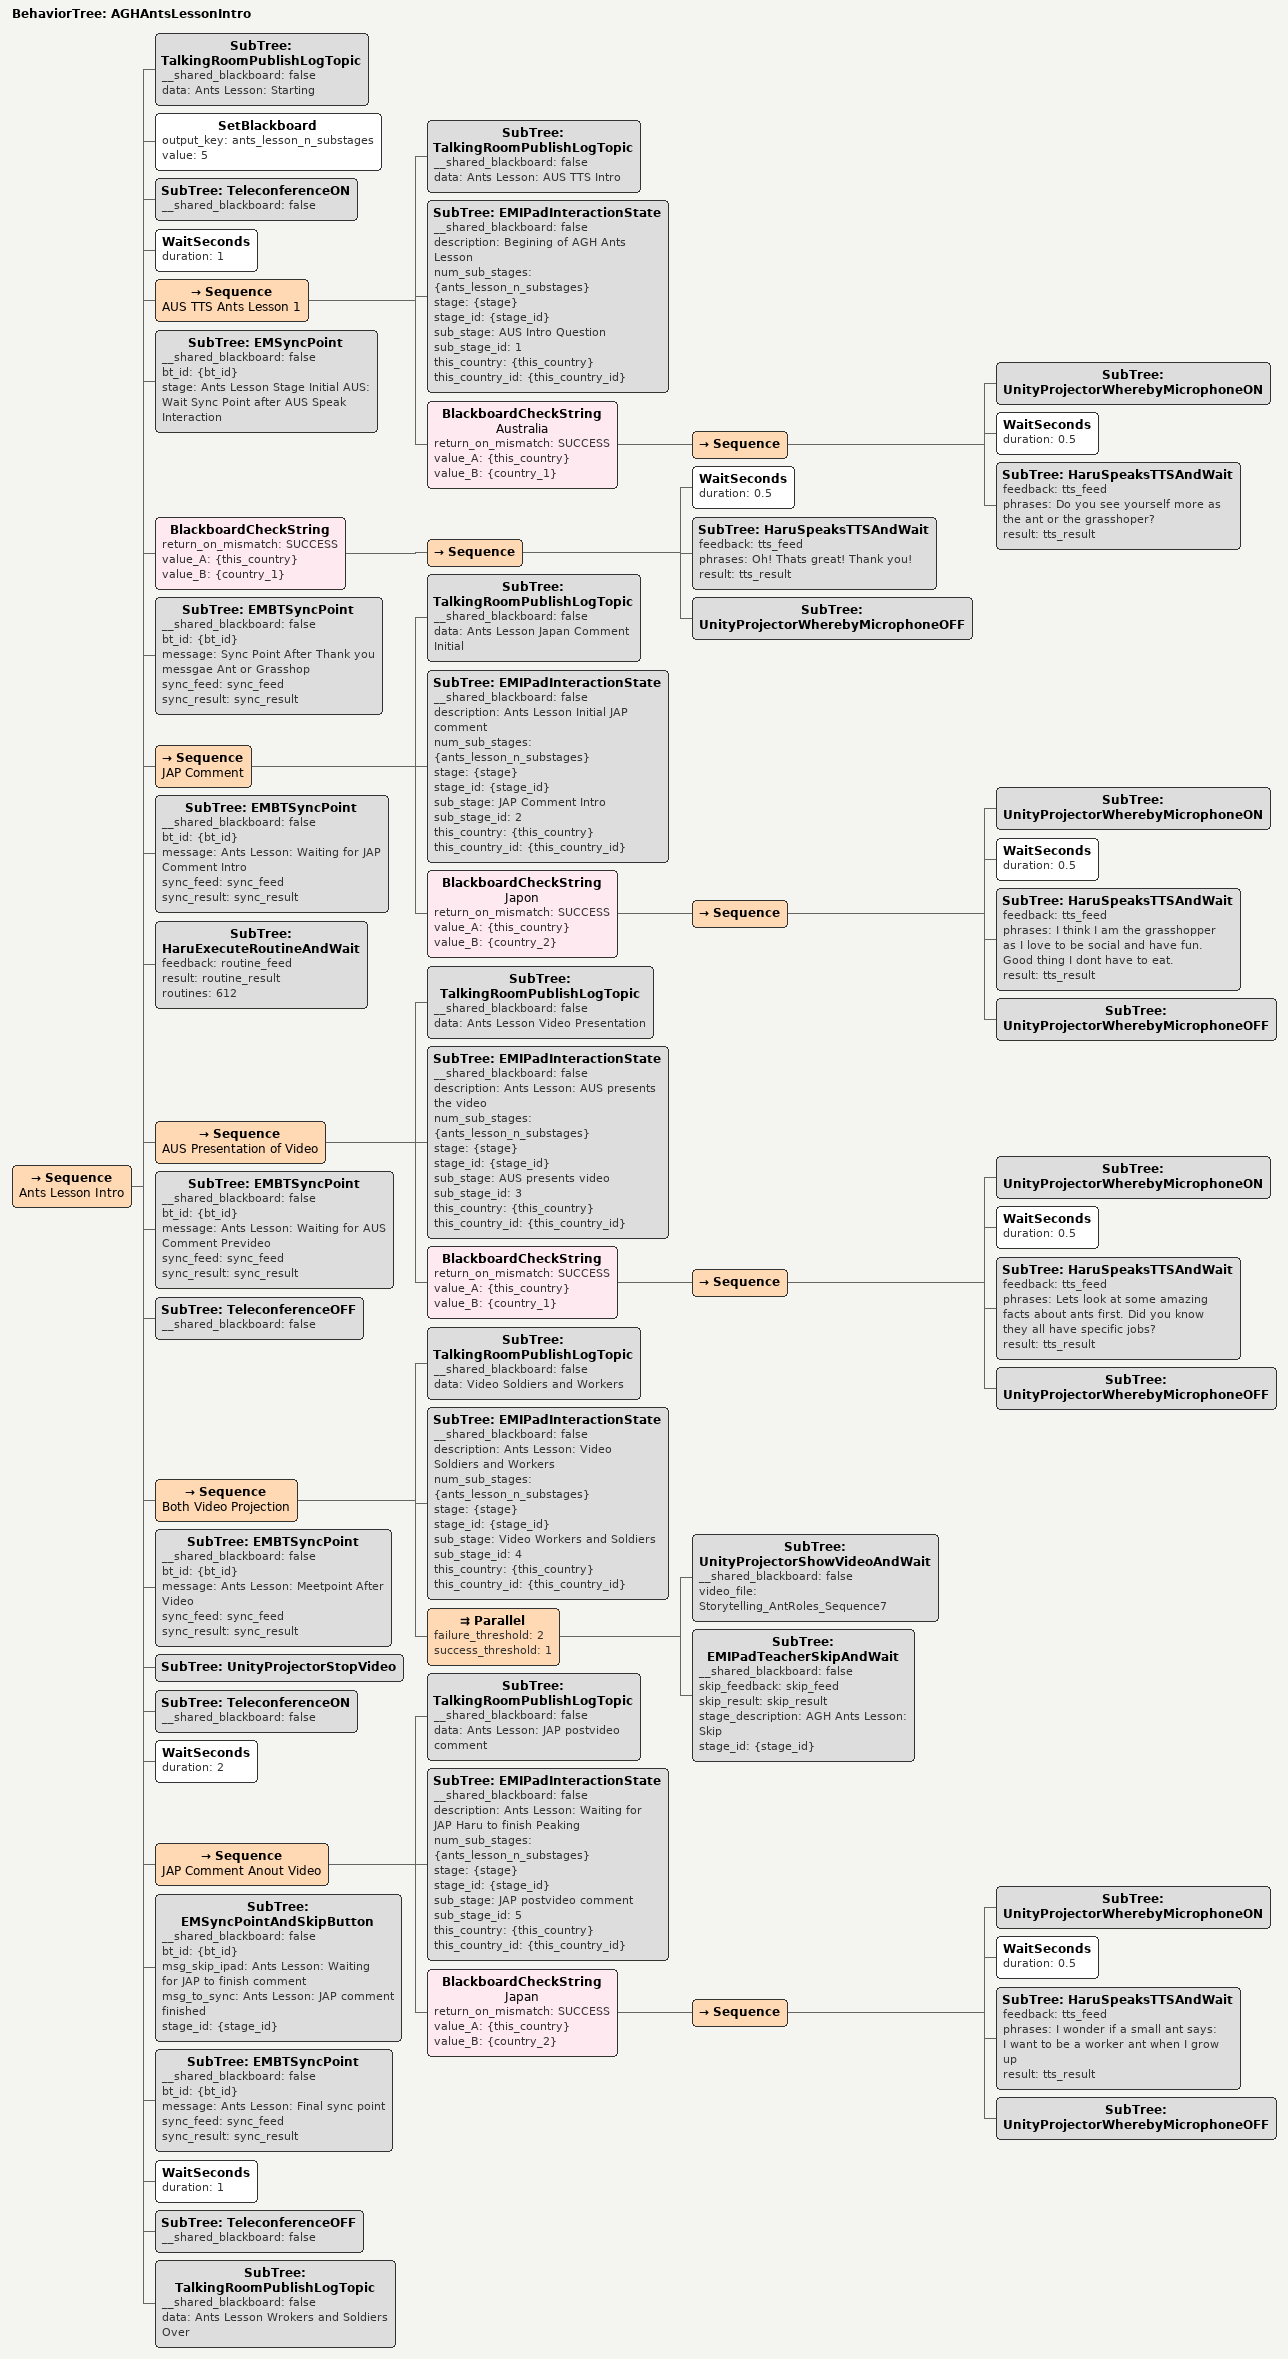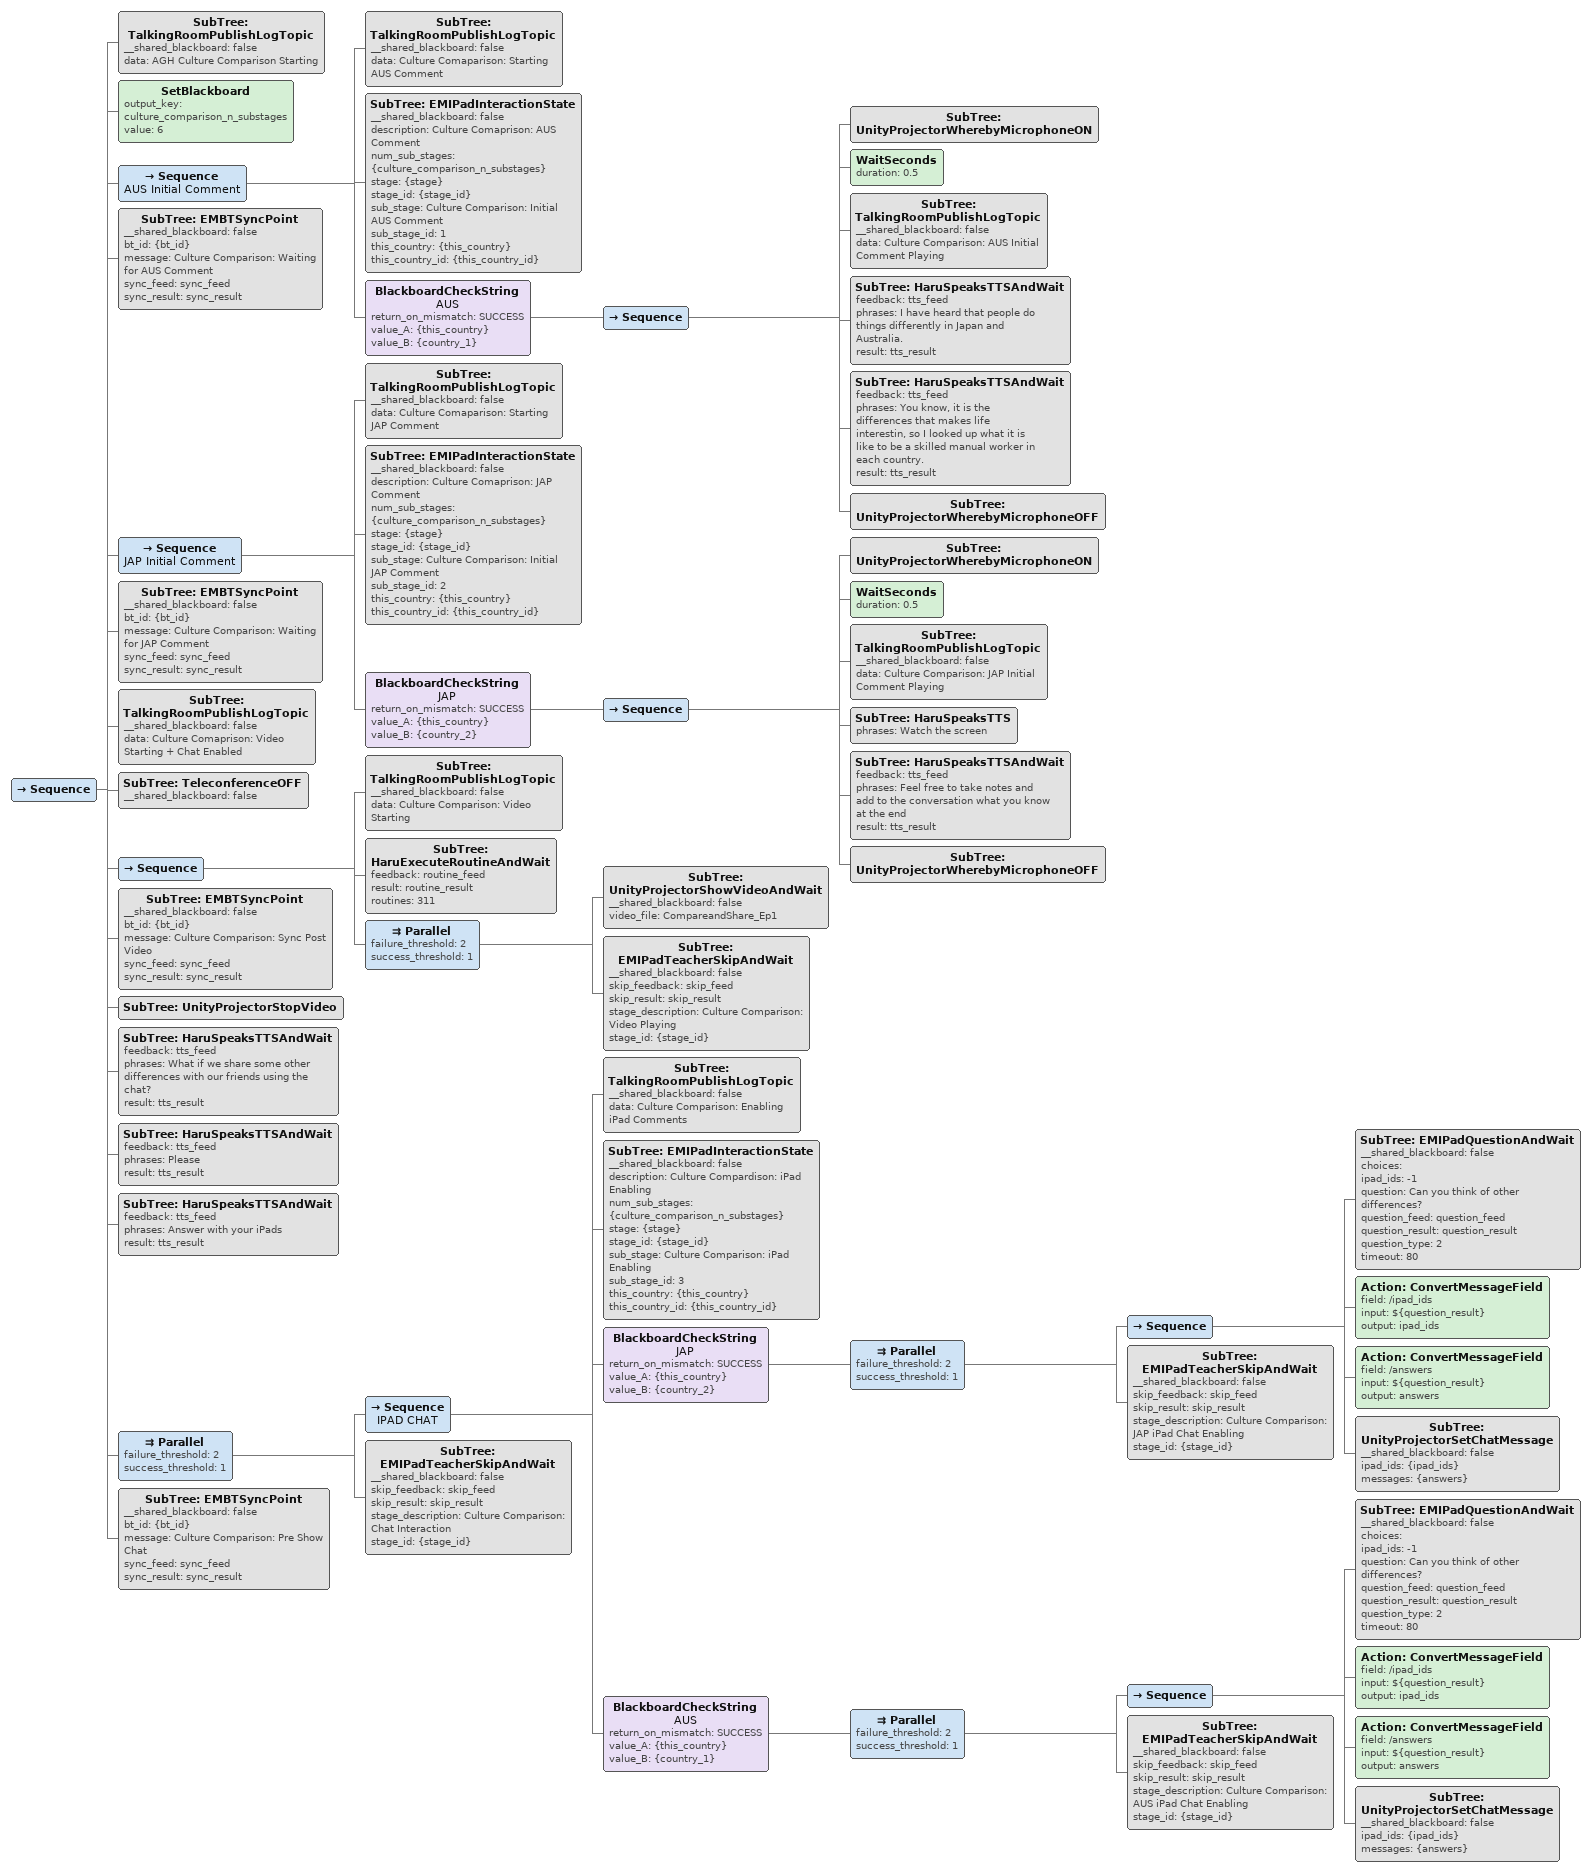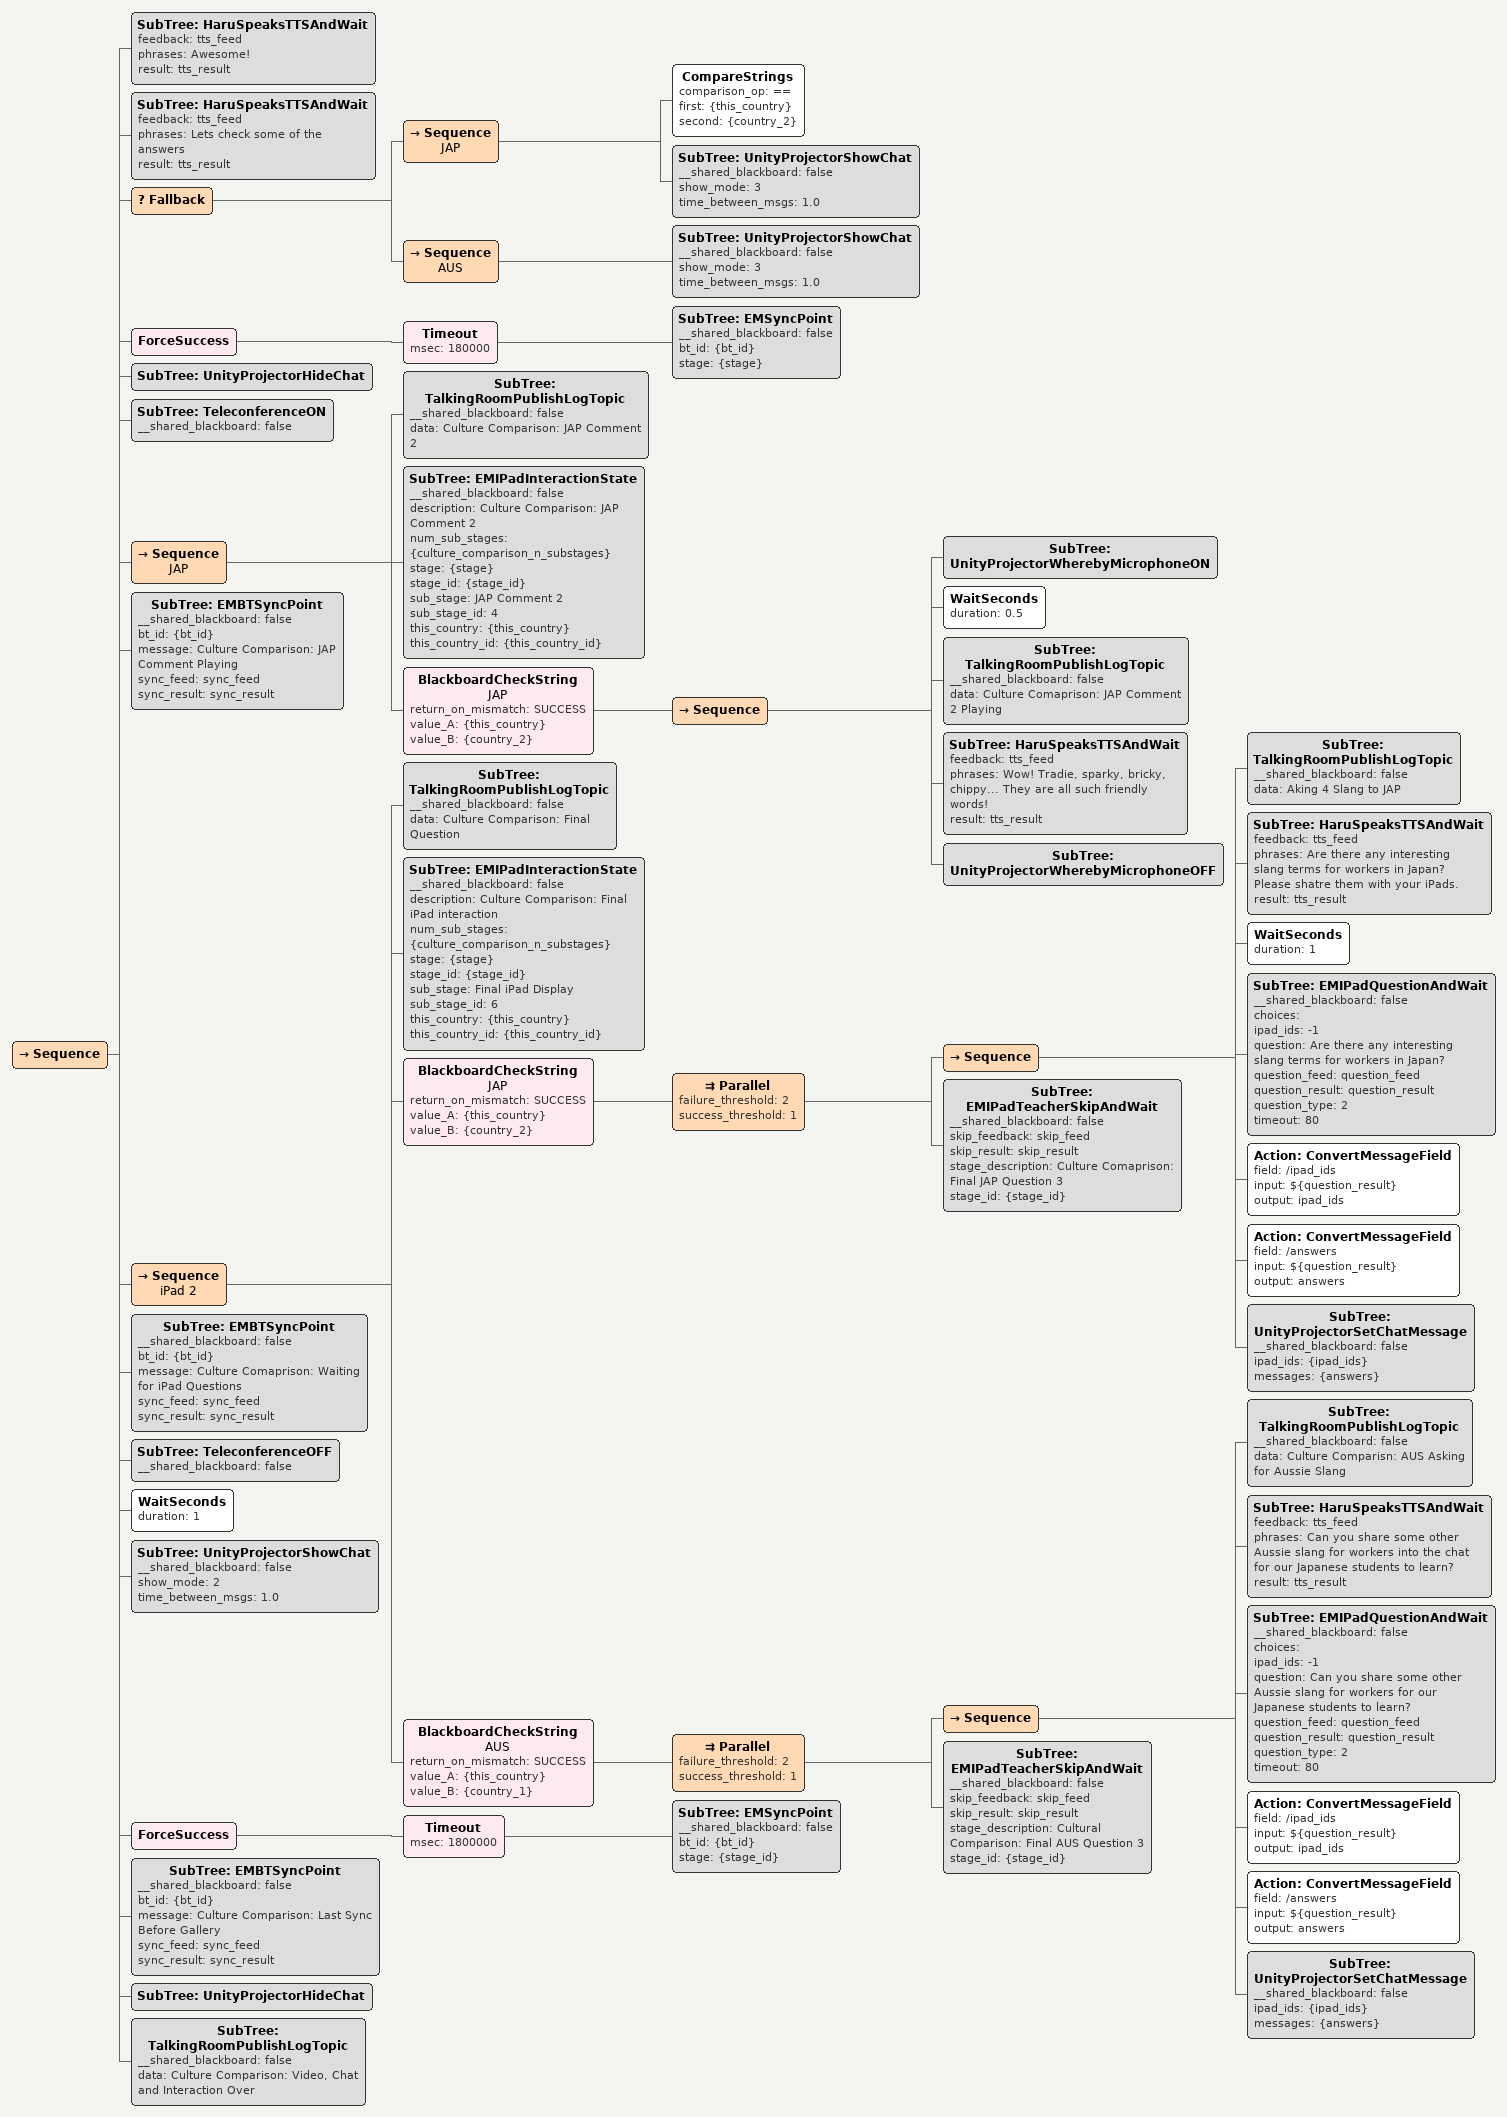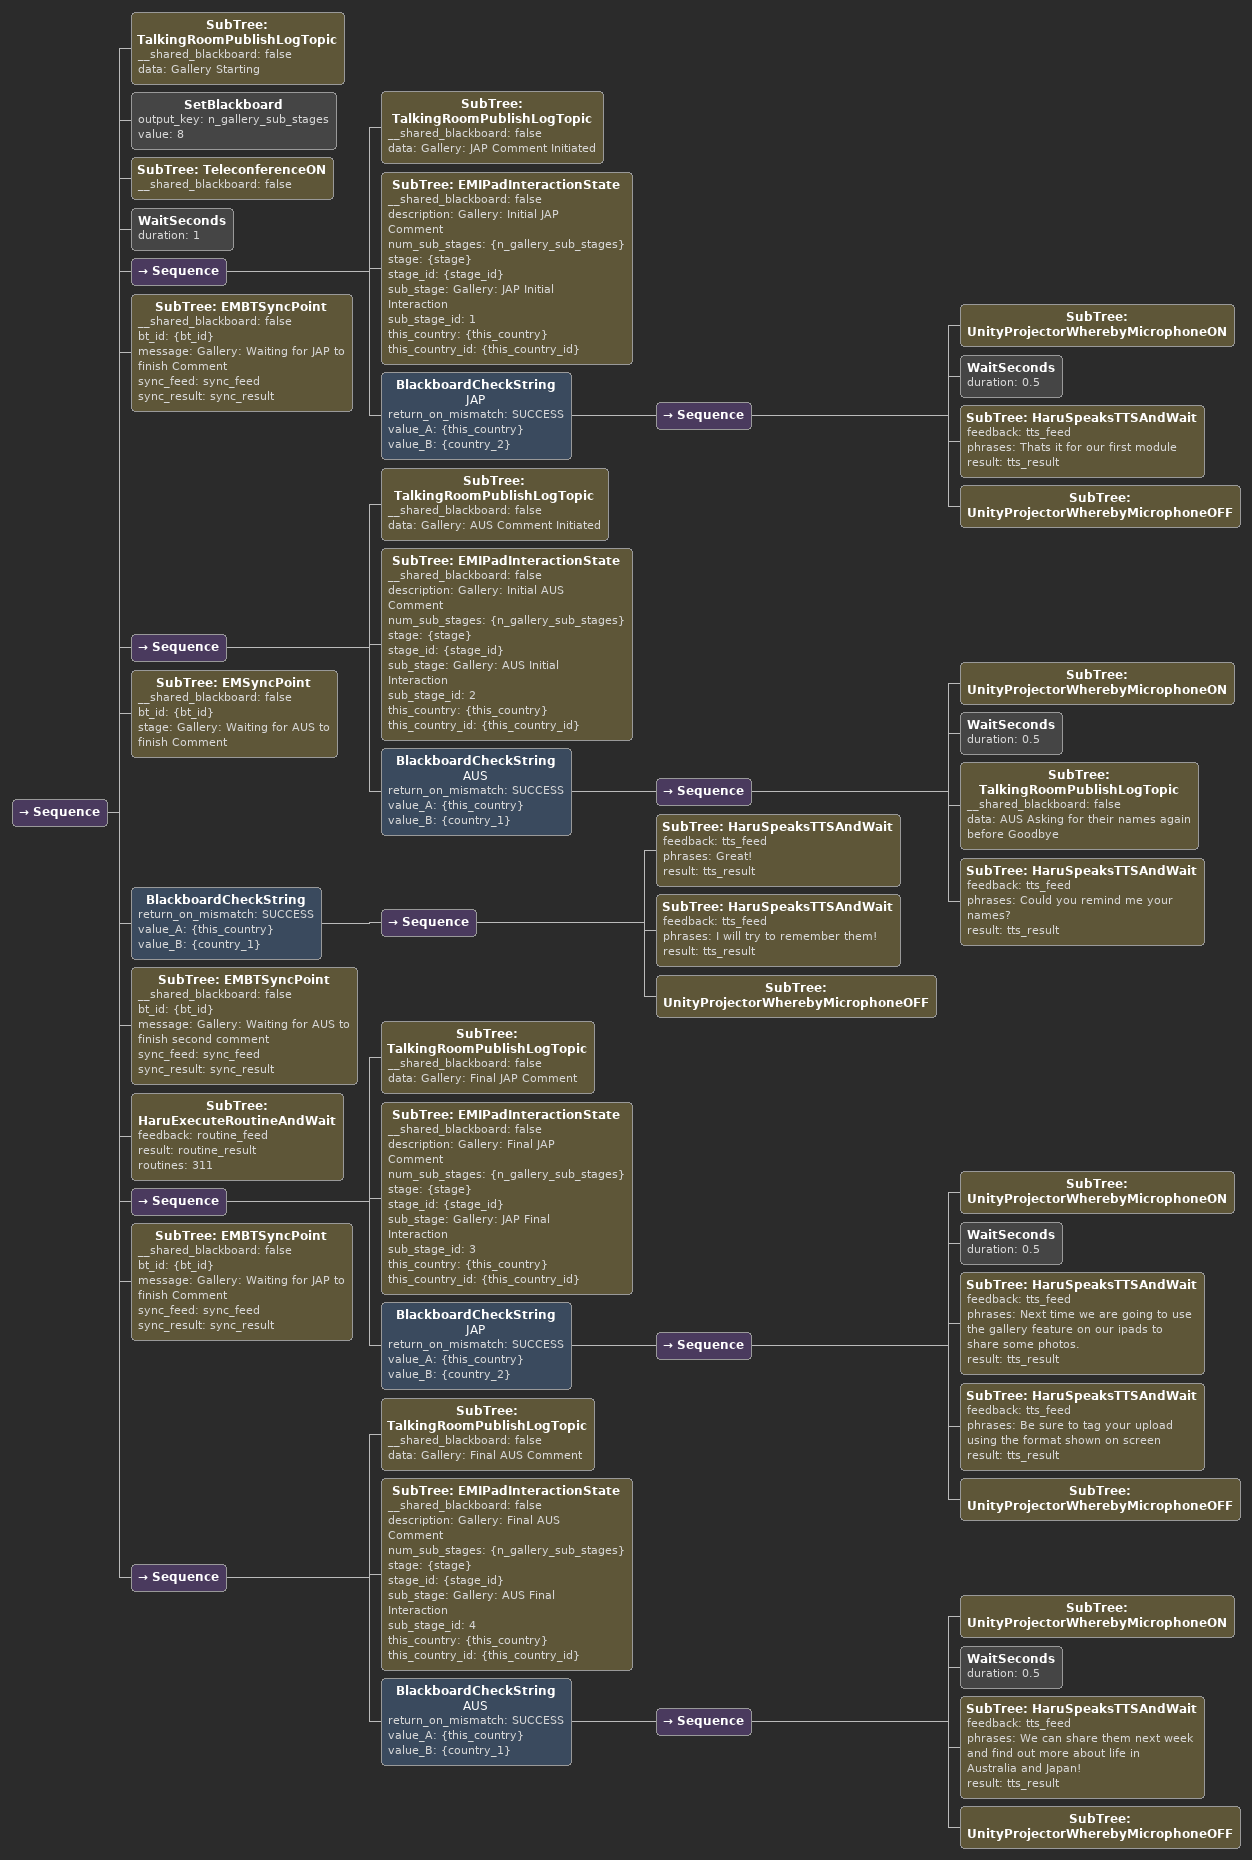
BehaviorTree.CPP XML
<BehaviorTree ID="AGHAntsLessonIntro">
        <Sequence name="Ants Lesson Intro">
            <SubTree ID="TalkingRoomPublishLogTopic" __shared_blackboard="false" data="Ants Lesson: Starting"/>
            <SetBlackboard output_key="ants_lesson_n_substages" value="5"/>
            <SubTree ID="TeleconferenceON" __shared_blackboard="false"/>
            <WaitSeconds duration="1"/>
            <Sequence name="AUS TTS Ants Lesson 1">
                <SubTree ID="TalkingRoomPublishLogTopic" __shared_blackboard="false" data="Ants Lesson: AUS TTS Intro"/>
                <SubTree ID="EMIPadInteractionState" __shared_blackboard="false" description="Begining of AGH Ants Lesson" num_sub_stages="{ants_lesson_n_substages}" stage="{stage}" stage_id="{stage_id}" sub_stage="AUS Intro Question" sub_stage_id="1" this_country="{this_country}" this_country_id="{this_country_id}"/>
                <BlackboardCheckString name="Australia" return_on_mismatch="SUCCESS" value_A="{this_country}" value_B="{country_1}">
                    <Sequence>
                        <SubTree ID="UnityProjectorWherebyMicrophoneON"/>
                        <WaitSeconds duration="0.5"/>
                        <SubTree ID="HaruSpeaksTTSAndWait" feedback="tts_feed" phrases="Do you see yourself more as the ant or the grasshoper? " result="tts_result"/>
                    </Sequence>
                </BlackboardCheckString>
            </Sequence>
            <SubTree ID="EMSyncPoint" __shared_blackboard="false" bt_id="{bt_id}" stage="Ants Lesson Stage Initial AUS: Wait Sync Point after AUS Speak Interaction"/>
            <BlackboardCheckString return_on_mismatch="SUCCESS" value_A="{this_country}" value_B="{country_1}">
                <Sequence>
                    <WaitSeconds duration="0.5"/>
                    <SubTree ID="HaruSpeaksTTSAndWait" feedback="tts_feed" phrases="Oh! Thats great! Thank you!" result="tts_result"/>
                    <SubTree ID="UnityProjectorWherebyMicrophoneOFF"/>
                </Sequence>
            </BlackboardCheckString>
            <SubTree ID="EMBTSyncPoint" __shared_blackboard="false" bt_id="{bt_id}" message="Sync Point After Thank you messgae Ant or Grasshop" sync_feed="sync_feed" sync_result="sync_result"/>
            <Sequence name="JAP Comment">
                <SubTree ID="TalkingRoomPublishLogTopic" __shared_blackboard="false" data="Ants Lesson Japan Comment Initial"/>
                <SubTree ID="EMIPadInteractionState" __shared_blackboard="false" description="Ants Lesson Initial JAP comment" num_sub_stages="{ants_lesson_n_substages}" stage="{stage}" stage_id="{stage_id}" sub_stage="JAP Comment Intro" sub_stage_id="2" this_country="{this_country}" this_country_id="{this_country_id}"/>
                <BlackboardCheckString name="Japon" return_on_mismatch="SUCCESS" value_A="{this_country}" value_B="{country_2}">
                    <Sequence>
                        <SubTree ID="UnityProjectorWherebyMicrophoneON"/>
                        <WaitSeconds duration="0.5"/>
                        <SubTree ID="HaruSpeaksTTSAndWait" feedback="tts_feed" phrases="I think I am the grasshopper
as I love to be social and
have fun. Good thing I dont
have to eat." result="tts_result"/>
                        <SubTree ID="UnityProjectorWherebyMicrophoneOFF"/>
                    </Sequence>
                </BlackboardCheckString>
            </Sequence>
            <SubTree ID="EMBTSyncPoint" __shared_blackboard="false" bt_id="{bt_id}" message="Ants Lesson: Waiting for JAP Comment Intro" sync_feed="sync_feed" sync_result="sync_result"/>
            <SubTree ID="HaruExecuteRoutineAndWait" feedback="routine_feed" result="routine_result" routines="612"/>
            <Sequence name="AUS Presentation of Video">
                <SubTree ID="TalkingRoomPublishLogTopic" __shared_blackboard="false" data="Ants Lesson Video Presentation"/>
                <SubTree ID="EMIPadInteractionState" __shared_blackboard="false" description="Ants Lesson: AUS presents the video" num_sub_stages="{ants_lesson_n_substages}" stage="{stage}" stage_id="{stage_id}" sub_stage="AUS presents video" sub_stage_id="3" this_country="{this_country}" this_country_id="{this_country_id}"/>
                <BlackboardCheckString return_on_mismatch="SUCCESS" value_A="{this_country}" value_B="{country_1}">
                    <Sequence>
                        <SubTree ID="UnityProjectorWherebyMicrophoneON"/>
                        <WaitSeconds duration="0.5"/>
                        <SubTree ID="HaruSpeaksTTSAndWait" feedback="tts_feed" phrases="Lets look at some amazing
facts about ants first. Did
you know they all have
specific jobs?" result="tts_result"/>
                        <SubTree ID="UnityProjectorWherebyMicrophoneOFF"/>
                    </Sequence>
                </BlackboardCheckString>
            </Sequence>
            <SubTree ID="EMBTSyncPoint" __shared_blackboard="false" bt_id="{bt_id}" message="Ants Lesson: Waiting for AUS Comment Prevideo" sync_feed="sync_feed" sync_result="sync_result"/>
            <SubTree ID="TeleconferenceOFF" __shared_blackboard="false"/>
            <Sequence name="Both Video Projection">
                <SubTree ID="TalkingRoomPublishLogTopic" __shared_blackboard="false" data="Video Soldiers and Workers"/>
                <SubTree ID="EMIPadInteractionState" __shared_blackboard="false" description="Ants Lesson: Video Soldiers and Workers" num_sub_stages="{ants_lesson_n_substages}" stage="{stage}" stage_id="{stage_id}" sub_stage="Video Workers and Soldiers" sub_stage_id="4" this_country="{this_country}" this_country_id="{this_country_id}"/>
                <Parallel failure_threshold="2" success_threshold="1">
                    <SubTree ID="UnityProjectorShowVideoAndWait" __shared_blackboard="false" video_file="Storytelling_AntRoles_Sequence7"/>
                    <SubTree ID="EMIPadTeacherSkipAndWait" __shared_blackboard="false" skip_feedback="skip_feed" skip_result="skip_result" stage_description="AGH Ants Lesson: Skip" stage_id="{stage_id}"/>
                </Parallel>
            </Sequence>
            <SubTree ID="EMBTSyncPoint" __shared_blackboard="false" bt_id="{bt_id}" message="Ants Lesson: Meetpoint After Video" sync_feed="sync_feed" sync_result="sync_result"/>
            <SubTree ID="UnityProjectorStopVideo"/>
            <SubTree ID="TeleconferenceON" __shared_blackboard="false"/>
            <WaitSeconds duration="2"/>
            <Sequence name="JAP Comment Anout Video">
                <SubTree ID="TalkingRoomPublishLogTopic" __shared_blackboard="false" data="Ants Lesson: JAP postvideo comment"/>
                <SubTree ID="EMIPadInteractionState" __shared_blackboard="false" description="Ants Lesson: Waiting for JAP Haru to finish Peaking" num_sub_stages="{ants_lesson_n_substages}" stage="{stage}" stage_id="{stage_id}" sub_stage="JAP postvideo comment" sub_stage_id="5" this_country="{this_country}" this_country_id="{this_country_id}"/>
                <BlackboardCheckString name="Japan" return_on_mismatch="SUCCESS" value_A="{this_country}" value_B="{country_2}">
                    <Sequence>
                        <SubTree ID="UnityProjectorWherebyMicrophoneON"/>
                        <WaitSeconds duration="0.5"/>
                        <SubTree ID="HaruSpeaksTTSAndWait" feedback="tts_feed" phrases="I wonder if a small ant says: I want to be a worker ant
when I grow up" result="tts_result"/>
                        <SubTree ID="UnityProjectorWherebyMicrophoneOFF"/>
                    </Sequence>
                </BlackboardCheckString>
            </Sequence>
            <SubTree ID="EMSyncPointAndSkipButton" __shared_blackboard="false" bt_id="{bt_id}" msg_skip_ipad="Ants Lesson: Waiting for JAP to finish comment" msg_to_sync="Ants Lesson: JAP comment finished" stage_id="{stage_id}"/>
            <SubTree ID="EMBTSyncPoint" __shared_blackboard="false" bt_id="{bt_id}" message="Ants Lesson: Final sync point" sync_feed="sync_feed" sync_result="sync_result"/>
            <WaitSeconds duration="1"/>
            <SubTree ID="TeleconferenceOFF" __shared_blackboard="false"/>
            <SubTree ID="TalkingRoomPublishLogTopic" __shared_blackboard="false" data="Ants Lesson Wrokers and Soldiers Over"/>
        </Sequence>
    </BehaviorTree>

<Sequence>
            <SubTree ID="TalkingRoomPublishLogTopic" __shared_blackboard="false" data="AGH Culture Comparison Starting"/>
            <SetBlackboard output_key="culture_comparison_n_substages" value="6"/>
            <Sequence name="AUS Initial Comment">
                <SubTree ID="TalkingRoomPublishLogTopic" __shared_blackboard="false" data="Culture Comaparison: Starting AUS Comment"/>
                <SubTree ID="EMIPadInteractionState" __shared_blackboard="false" description="Culture Comaprison: AUS Comment" num_sub_stages="{culture_comparison_n_substages}" stage="{stage}" stage_id="{stage_id}" sub_stage="Culture Comparison: Initial AUS Comment" sub_stage_id="1" this_country="{this_country}" this_country_id="{this_country_id}"/>
                <BlackboardCheckString name="AUS" return_on_mismatch="SUCCESS" value_A="{this_country}" value_B="{country_1}">
                    <Sequence>
                        <SubTree ID="UnityProjectorWherebyMicrophoneON"/>
                        <WaitSeconds duration="0.5"/>
                        <SubTree ID="TalkingRoomPublishLogTopic" __shared_blackboard="false" data="Culture Comparison: AUS Initial Comment Playing"/>
                        <SubTree ID="HaruSpeaksTTSAndWait" feedback="tts_feed" phrases="I have heard that people do
things differently in Japan
and Australia." result="tts_result"/>
                        <SubTree ID="HaruSpeaksTTSAndWait" feedback="tts_feed" phrases="You know, it is
the differences that makes
life interestin, so I looked up what it is like
to be a skilled manual
worker in each country." result="tts_result"/>
                        <SubTree ID="UnityProjectorWherebyMicrophoneOFF"/>
                    </Sequence>
                </BlackboardCheckString>
            </Sequence>
            <SubTree ID="EMBTSyncPoint" __shared_blackboard="false" bt_id="{bt_id}" message="Culture Comparison: Waiting for AUS Comment " sync_feed="sync_feed" sync_result="sync_result"/>
            <Sequence name="JAP Initial Comment">
                <SubTree ID="TalkingRoomPublishLogTopic" __shared_blackboard="false" data="Culture Comaparison: Starting JAP Comment"/>
                <SubTree ID="EMIPadInteractionState" __shared_blackboard="false" description="Culture Comaprison: JAP Comment" num_sub_stages="{culture_comparison_n_substages}" stage="{stage}" stage_id="{stage_id}" sub_stage="Culture Comparison: Initial JAP Comment" sub_stage_id="2" this_country="{this_country}" this_country_id="{this_country_id}"/>
                <BlackboardCheckString name="JAP" return_on_mismatch="SUCCESS" value_A="{this_country}" value_B="{country_2}">
                    <Sequence>
                        <SubTree ID="UnityProjectorWherebyMicrophoneON"/>
                        <WaitSeconds duration="0.5"/>
                        <SubTree ID="TalkingRoomPublishLogTopic" __shared_blackboard="false" data="Culture Comparison: JAP Initial Comment Playing"/>
                        <SubTree ID="HaruSpeaksTTS" phrases="Watch the screen"/>
                        <SubTree ID="HaruSpeaksTTSAndWait" feedback="tts_feed" phrases="Feel free
to take notes and add to the
conversation what you know at the end" result="tts_result"/>
                        <SubTree ID="UnityProjectorWherebyMicrophoneOFF"/>
                    </Sequence>
                </BlackboardCheckString>
            </Sequence>
            <SubTree ID="EMBTSyncPoint" __shared_blackboard="false" bt_id="{bt_id}" message="Culture Comparison: Waiting for JAP Comment " sync_feed="sync_feed" sync_result="sync_result"/>
            <SubTree ID="TalkingRoomPublishLogTopic" __shared_blackboard="false" data="Culture Comaprison: Video Starting + Chat Enabled"/>
            <SubTree ID="TeleconferenceOFF" __shared_blackboard="false"/>
            <Sequence>
                <SubTree ID="TalkingRoomPublishLogTopic" __shared_blackboard="false" data="Culture Comparison: Video Starting"/>
                <SubTree ID="HaruExecuteRoutineAndWait" feedback="routine_feed" result="routine_result" routines="311"/>
                <Parallel failure_threshold="2" success_threshold="1">
                    <SubTree ID="UnityProjectorShowVideoAndWait" __shared_blackboard="false" video_file="CompareandShare_Ep1"/>
                    <SubTree ID="EMIPadTeacherSkipAndWait" __shared_blackboard="false" skip_feedback="skip_feed" skip_result="skip_result" stage_description="Culture Comparison: Video Playing" stage_id="{stage_id}"/>
                </Parallel>
            </Sequence>
            <SubTree ID="EMBTSyncPoint" __shared_blackboard="false" bt_id="{bt_id}" message="Culture Comparison: Sync Post Video" sync_feed="sync_feed" sync_result="sync_result"/>
            <SubTree ID="UnityProjectorStopVideo"/>
            <SubTree ID="HaruSpeaksTTSAndWait" feedback="tts_feed" phrases="What if we share some other differences with our friends using the chat?" result="tts_result"/>
            <SubTree ID="HaruSpeaksTTSAndWait" feedback="tts_feed" phrases="Please" result="tts_result"/>
            <SubTree ID="HaruSpeaksTTSAndWait" feedback="tts_feed" phrases="Answer with your iPads" result="tts_result"/>
            <Parallel failure_threshold="2" success_threshold="1">
                <Sequence name="IPAD CHAT">
                    <SubTree ID="TalkingRoomPublishLogTopic" __shared_blackboard="false" data="Culture Comparison: Enabling iPad Comments"/>
                    <SubTree ID="EMIPadInteractionState" __shared_blackboard="false" description="Culture Compardison: iPad Enabling" num_sub_stages="{culture_comparison_n_substages}" stage="{stage}" stage_id="{stage_id}" sub_stage="Culture Comparison: iPad Enabling" sub_stage_id="3" this_country="{this_country}" this_country_id="{this_country_id}"/>
                    <BlackboardCheckString name="JAP" return_on_mismatch="SUCCESS" value_A="{this_country}" value_B="{country_2}">
                        <Parallel failure_threshold="2" success_threshold="1">
                            <Sequence>
                                <SubTree ID="EMIPadQuestionAndWait" __shared_blackboard="false" choices="" ipad_ids="-1" question="Can you think of other differences?" question_feed="question_feed" question_result="question_result" question_type="2" timeout="80"/>
                                <Action ID="ConvertMessageField" field="/ipad_ids" input="${question_result}" output="ipad_ids"/>
                                <Action ID="ConvertMessageField" field="/answers" input="${question_result}" output="answers"/>
                                <SubTree ID="UnityProjectorSetChatMessage" __shared_blackboard="false" ipad_ids="{ipad_ids}" messages="{answers}"/>
                            </Sequence>
                            <SubTree ID="EMIPadTeacherSkipAndWait" __shared_blackboard="false" skip_feedback="skip_feed" skip_result="skip_result" stage_description="Culture Comparison: JAP iPad Chat Enabling " stage_id="{stage_id}"/>
                        </Parallel>
                    </BlackboardCheckString>
                    <BlackboardCheckString name="AUS" return_on_mismatch="SUCCESS" value_A="{this_country}" value_B="{country_1}">
                        <Parallel failure_threshold="2" success_threshold="1">
                            <Sequence>
                                <SubTree ID="EMIPadQuestionAndWait" __shared_blackboard="false" choices="" ipad_ids="-1" question="Can you think of other differences?" question_feed="question_feed" question_result="question_result" question_type="2" timeout="80"/>
                                <Action ID="ConvertMessageField" field="/ipad_ids" input="${question_result}" output="ipad_ids"/>
                                <Action ID="ConvertMessageField" field="/answers" input="${question_result}" output="answers"/>
                                <SubTree ID="UnityProjectorSetChatMessage" __shared_blackboard="false" ipad_ids="{ipad_ids}" messages="{answers}"/>
                            </Sequence>
                            <SubTree ID="EMIPadTeacherSkipAndWait" __shared_blackboard="false" skip_feedback="skip_feed" skip_result="skip_result" stage_description="Culture Comparison: AUS iPad Chat Enabling " stage_id="{stage_id}"/>
                        </Parallel>
                    </BlackboardCheckString>
                </Sequence>
                <SubTree ID="EMIPadTeacherSkipAndWait" __shared_blackboard="false" skip_feedback="skip_feed" skip_result="skip_result" stage_description="Culture Comparison: Chat Interaction " stage_id="{stage_id}"/>
            </Parallel>
            <SubTree ID="EMBTSyncPoint" __shared_blackboard="false" bt_id="{bt_id}" message="Culture Comparison: Pre Show Chat" sync_feed="sync_feed" sync_result="sync_result"/>
        </Sequence>

<Sequence>
            <SubTree ID="HaruSpeaksTTSAndWait" feedback="tts_feed" phrases="Awesome!" result="tts_result"/>
            <SubTree ID="HaruSpeaksTTSAndWait" feedback="tts_feed" phrases="Lets check some of the answers" result="tts_result"/>
            <Fallback>
                <Sequence name="JAP">
                    <CompareStrings comparison_op="==" first="{this_country}" second="{country_2}"/>
                    <SubTree ID="UnityProjectorShowChat" __shared_blackboard="false" show_mode="3" time_between_msgs="1.0"/>
                </Sequence>
                <Sequence name="AUS">
                    <SubTree ID="UnityProjectorShowChat" __shared_blackboard="false" show_mode="3" time_between_msgs="1.0"/>
                </Sequence>
            </Fallback>
            <ForceSuccess>
                <Timeout msec="180000">
                    <SubTree ID="EMSyncPoint" __shared_blackboard="false" bt_id="{bt_id}" stage="{stage}"/>
                </Timeout>
            </ForceSuccess>
            <SubTree ID="UnityProjectorHideChat"/>
            <SubTree ID="TeleconferenceON" __shared_blackboard="false"/>
            <Sequence name="JAP">
                <SubTree ID="TalkingRoomPublishLogTopic" __shared_blackboard="false" data="Culture Comparison: JAP Comment 2"/>
                <SubTree ID="EMIPadInteractionState" __shared_blackboard="false" description="Culture Comparison: JAP Comment 2" num_sub_stages="{culture_comparison_n_substages}" stage="{stage}" stage_id="{stage_id}" sub_stage="JAP Comment 2" sub_stage_id="4" this_country="{this_country}" this_country_id="{this_country_id}"/>
                <BlackboardCheckString name="JAP" return_on_mismatch="SUCCESS" value_A="{this_country}" value_B="{country_2}">
                    <Sequence>
                        <SubTree ID="UnityProjectorWherebyMicrophoneON"/>
                        <WaitSeconds duration="0.5"/>
                        <SubTree ID="TalkingRoomPublishLogTopic" __shared_blackboard="false" data="Culture Comaprison: JAP Comment 2 Playing"/>
                        <SubTree ID="HaruSpeaksTTSAndWait" feedback="tts_feed" phrases="Wow! Tradie, sparky, bricky, chippy... They are all such 
friendly words!
" result="tts_result"/>
                        <SubTree ID="UnityProjectorWherebyMicrophoneOFF"/>
                    </Sequence>
                </BlackboardCheckString>
            </Sequence>
            <SubTree ID="EMBTSyncPoint" __shared_blackboard="false" bt_id="{bt_id}" message="Culture Comparison: JAP Comment Playing" sync_feed="sync_feed" sync_result="sync_result"/>
            <Sequence name="iPad 2">
                <SubTree ID="TalkingRoomPublishLogTopic" __shared_blackboard="false" data="Culture Comparison: Final Question"/>
                <SubTree ID="EMIPadInteractionState" __shared_blackboard="false" description="Culture Comparison: Final iPad interaction" num_sub_stages="{culture_comparison_n_substages}" stage="{stage}" stage_id="{stage_id}" sub_stage="Final iPad Display" sub_stage_id="6" this_country="{this_country}" this_country_id="{this_country_id}"/>
                <BlackboardCheckString name="JAP" return_on_mismatch="SUCCESS" value_A="{this_country}" value_B="{country_2}">
                    <Parallel failure_threshold="2" success_threshold="1">
                        <Sequence>
                            <SubTree ID="TalkingRoomPublishLogTopic" __shared_blackboard="false" data="Aking 4 Slang to JAP"/>
                            <SubTree ID="HaruSpeaksTTSAndWait" feedback="tts_feed" phrases="Are there any interesting slang terms for workers in Japan?
 Please shatre them with your iPads. " result="tts_result"/>
                            <WaitSeconds duration="1"/>
                            <SubTree ID="EMIPadQuestionAndWait" __shared_blackboard="false" choices="
" ipad_ids="-1" question="Are there any interesting slang terms for workers in Japan?" question_feed="question_feed" question_result="question_result" question_type="2" timeout="80"/>
                            <Action ID="ConvertMessageField" field="/ipad_ids" input="${question_result}" output="ipad_ids"/>
                            <Action ID="ConvertMessageField" field="/answers" input="${question_result}" output="answers"/>
                            <SubTree ID="UnityProjectorSetChatMessage" __shared_blackboard="false" ipad_ids="{ipad_ids}" messages="{answers}"/>
                        </Sequence>
                        <SubTree ID="EMIPadTeacherSkipAndWait" __shared_blackboard="false" skip_feedback="skip_feed" skip_result="skip_result" stage_description="Culture Comaprison: Final JAP Question 3" stage_id="{stage_id}"/>
                    </Parallel>
                </BlackboardCheckString>
                <BlackboardCheckString name="AUS" return_on_mismatch="SUCCESS" value_A="{this_country}" value_B="{country_1}">
                    <Parallel failure_threshold="2" success_threshold="1">
                        <Sequence>
                            <SubTree ID="TalkingRoomPublishLogTopic" __shared_blackboard="false" data="Culture Comparisn: AUS Asking for Aussie Slang"/>
                            <SubTree ID="HaruSpeaksTTSAndWait" feedback="tts_feed" phrases="Can you share some other Aussie slang for workers into the chat for our Japanese students to learn? " result="tts_result"/>
                            <SubTree ID="EMIPadQuestionAndWait" __shared_blackboard="false" choices="" ipad_ids="-1" question="Can you share some other Aussie slang for workers for our Japanese students to learn?" question_feed="question_feed" question_result="question_result" question_type="2" timeout="80"/>
                            <Action ID="ConvertMessageField" field="/ipad_ids" input="${question_result}" output="ipad_ids"/>
                            <Action ID="ConvertMessageField" field="/answers" input="${question_result}" output="answers"/>
                            <SubTree ID="UnityProjectorSetChatMessage" __shared_blackboard="false" ipad_ids="{ipad_ids}" messages="{answers}"/>
                        </Sequence>
                        <SubTree ID="EMIPadTeacherSkipAndWait" __shared_blackboard="false" skip_feedback="skip_feed" skip_result="skip_result" stage_description="Cultural Comparison: Final AUS Question 3" stage_id="{stage_id}"/>
                    </Parallel>
                </BlackboardCheckString>
            </Sequence>
            <SubTree ID="EMBTSyncPoint" __shared_blackboard="false" bt_id="{bt_id}" message="Culture Comaprison: Waiting for iPad Questions" sync_feed="sync_feed" sync_result="sync_result"/>
            <SubTree ID="TeleconferenceOFF" __shared_blackboard="false"/>
            <WaitSeconds duration="1"/>
            <SubTree ID="UnityProjectorShowChat" __shared_blackboard="false" show_mode="2" time_between_msgs="1.0"/>
            <ForceSuccess>
                <Timeout msec="1800000">
                    <SubTree ID="EMSyncPoint" __shared_blackboard="false" bt_id="{bt_id}" stage="{stage_id}"/>
                </Timeout>
            </ForceSuccess>
            <SubTree ID="EMBTSyncPoint" __shared_blackboard="false" bt_id="{bt_id}" message="Culture Comparison: Last Sync Before Gallery" sync_feed="sync_feed" sync_result="sync_result"/>
            <SubTree ID="UnityProjectorHideChat"/>
            <SubTree ID="TalkingRoomPublishLogTopic" __shared_blackboard="false" data="Culture Comparison: Video, Chat and Interaction Over"/>
        </Sequence>

<Sequence>
            <SubTree ID="TalkingRoomPublishLogTopic" __shared_blackboard="false" data="Gallery Starting"/>
            <SetBlackboard output_key="n_gallery_sub_stages" value="8"/>
            <SubTree ID="TeleconferenceON" __shared_blackboard="false"/>
            <WaitSeconds duration="1"/>
            <Sequence>
                <SubTree ID="TalkingRoomPublishLogTopic" __shared_blackboard="false" data="Gallery: JAP Comment Initiated"/>
                <SubTree ID="EMIPadInteractionState" __shared_blackboard="false" description="Gallery: Initial JAP Comment" num_sub_stages="{n_gallery_sub_stages}" stage="{stage}" stage_id="{stage_id}" sub_stage="Gallery: JAP Initial Interaction" sub_stage_id="1" this_country="{this_country}" this_country_id="{this_country_id}"/>
                <BlackboardCheckString name="JAP" return_on_mismatch="SUCCESS" value_A="{this_country}" value_B="{country_2}">
                    <Sequence>
                        <SubTree ID="UnityProjectorWherebyMicrophoneON"/>
                        <WaitSeconds duration="0.5"/>
                        <SubTree ID="HaruSpeaksTTSAndWait" feedback="tts_feed" phrases="Thats it for our first module" result="tts_result"/>
                        <SubTree ID="UnityProjectorWherebyMicrophoneOFF"/>
                    </Sequence>
                </BlackboardCheckString>
            </Sequence>
            <SubTree ID="EMBTSyncPoint" __shared_blackboard="false" bt_id="{bt_id}" message="Gallery: Waiting for JAP to finish Comment" sync_feed="sync_feed" sync_result="sync_result"/>
            <Sequence>
                <SubTree ID="TalkingRoomPublishLogTopic" __shared_blackboard="false" data="Gallery: AUS Comment Initiated"/>
                <SubTree ID="EMIPadInteractionState" __shared_blackboard="false" description="Gallery: Initial AUS Comment" num_sub_stages="{n_gallery_sub_stages}" stage="{stage}" stage_id="{stage_id}" sub_stage="Gallery: AUS Initial Interaction" sub_stage_id="2" this_country="{this_country}" this_country_id="{this_country_id}"/>
                <BlackboardCheckString name="AUS" return_on_mismatch="SUCCESS" value_A="{this_country}" value_B="{country_1}">
                    <Sequence>
                        <SubTree ID="UnityProjectorWherebyMicrophoneON"/>
                        <WaitSeconds duration="0.5"/>
                        <SubTree ID="TalkingRoomPublishLogTopic" __shared_blackboard="false" data="AUS Asking for their names again before Goodbye"/>
                        <SubTree ID="HaruSpeaksTTSAndWait" feedback="tts_feed" phrases="Could you remind me your names?" result="tts_result"/>
                    </Sequence>
                </BlackboardCheckString>
            </Sequence>
            <SubTree ID="EMSyncPoint" __shared_blackboard="false" bt_id="{bt_id}" stage="Gallery: Waiting for AUS to finish Comment"/>
            <BlackboardCheckString return_on_mismatch="SUCCESS" value_A="{this_country}" value_B="{country_1}">
                <Sequence>
                    <SubTree ID="HaruSpeaksTTSAndWait" feedback="tts_feed" phrases="Great!" result="tts_result"/>
                    <SubTree ID="HaruSpeaksTTSAndWait" feedback="tts_feed" phrases="I will try to remember them!" result="tts_result"/>
                    <SubTree ID="UnityProjectorWherebyMicrophoneOFF"/>
                </Sequence>
            </BlackboardCheckString>
            <SubTree ID="EMBTSyncPoint" __shared_blackboard="false" bt_id="{bt_id}" message="Gallery: Waiting for AUS to finish second comment" sync_feed="sync_feed" sync_result="sync_result"/>
            <SubTree ID="HaruExecuteRoutineAndWait" feedback="routine_feed" result="routine_result" routines="311"/>
            <Sequence>
                <SubTree ID="TalkingRoomPublishLogTopic" __shared_blackboard="false" data="Gallery: Final JAP Comment"/>
                <SubTree ID="EMIPadInteractionState" __shared_blackboard="false" description="Gallery: Final JAP Comment" num_sub_stages="{n_gallery_sub_stages}" stage="{stage}" stage_id="{stage_id}" sub_stage="Gallery: JAP Final Interaction" sub_stage_id="3" this_country="{this_country}" this_country_id="{this_country_id}"/>
                <BlackboardCheckString name="JAP" return_on_mismatch="SUCCESS" value_A="{this_country}" value_B="{country_2}">
                    <Sequence>
                        <SubTree ID="UnityProjectorWherebyMicrophoneON"/>
                        <WaitSeconds duration="0.5"/>
                        <SubTree ID="HaruSpeaksTTSAndWait" feedback="tts_feed" phrases="Next time we are going to use
the gallery feature on our
ipads to share some photos." result="tts_result"/>
                        <SubTree ID="HaruSpeaksTTSAndWait" feedback="tts_feed" phrases="Be sure to tag your upload
using the format shown on
screen" result="tts_result"/>
                        <SubTree ID="UnityProjectorWherebyMicrophoneOFF"/>
                    </Sequence>
                </BlackboardCheckString>
            </Sequence>
            <SubTree ID="EMBTSyncPoint" __shared_blackboard="false" bt_id="{bt_id}" message="Gallery: Waiting for JAP to finish Comment" sync_feed="sync_feed" sync_result="sync_result"/>
            <Sequence>
                <SubTree ID="TalkingRoomPublishLogTopic" __shared_blackboard="false" data="Gallery: Final AUS Comment"/>
                <SubTree ID="EMIPadInteractionState" __shared_blackboard="false" description="Gallery: Final AUS Comment" num_sub_stages="{n_gallery_sub_stages}" stage="{stage}" stage_id="{stage_id}" sub_stage="Gallery: AUS Final Interaction" sub_stage_id="4" this_country="{this_country}" this_country_id="{this_country_id}"/>
                <BlackboardCheckString name="AUS" return_on_mismatch="SUCCESS" value_A="{this_country}" value_B="{country_1}">
                    <Sequence>
                        <SubTree ID="UnityProjectorWherebyMicrophoneON"/>
                        <WaitSeconds duration="0.5"/>
                        <SubTree ID="HaruSpeaksTTSAndWait" feedback="tts_feed" phrases="We can share them next
week and find out more
about life in Australia and
Japan!" result="tts_result"/>
                        <SubTree ID="UnityProjectorWherebyMicrophoneOFF"/>
                    </Sequence>
                </BlackboardCheckString>
            </Sequence>
        </Sequence>
